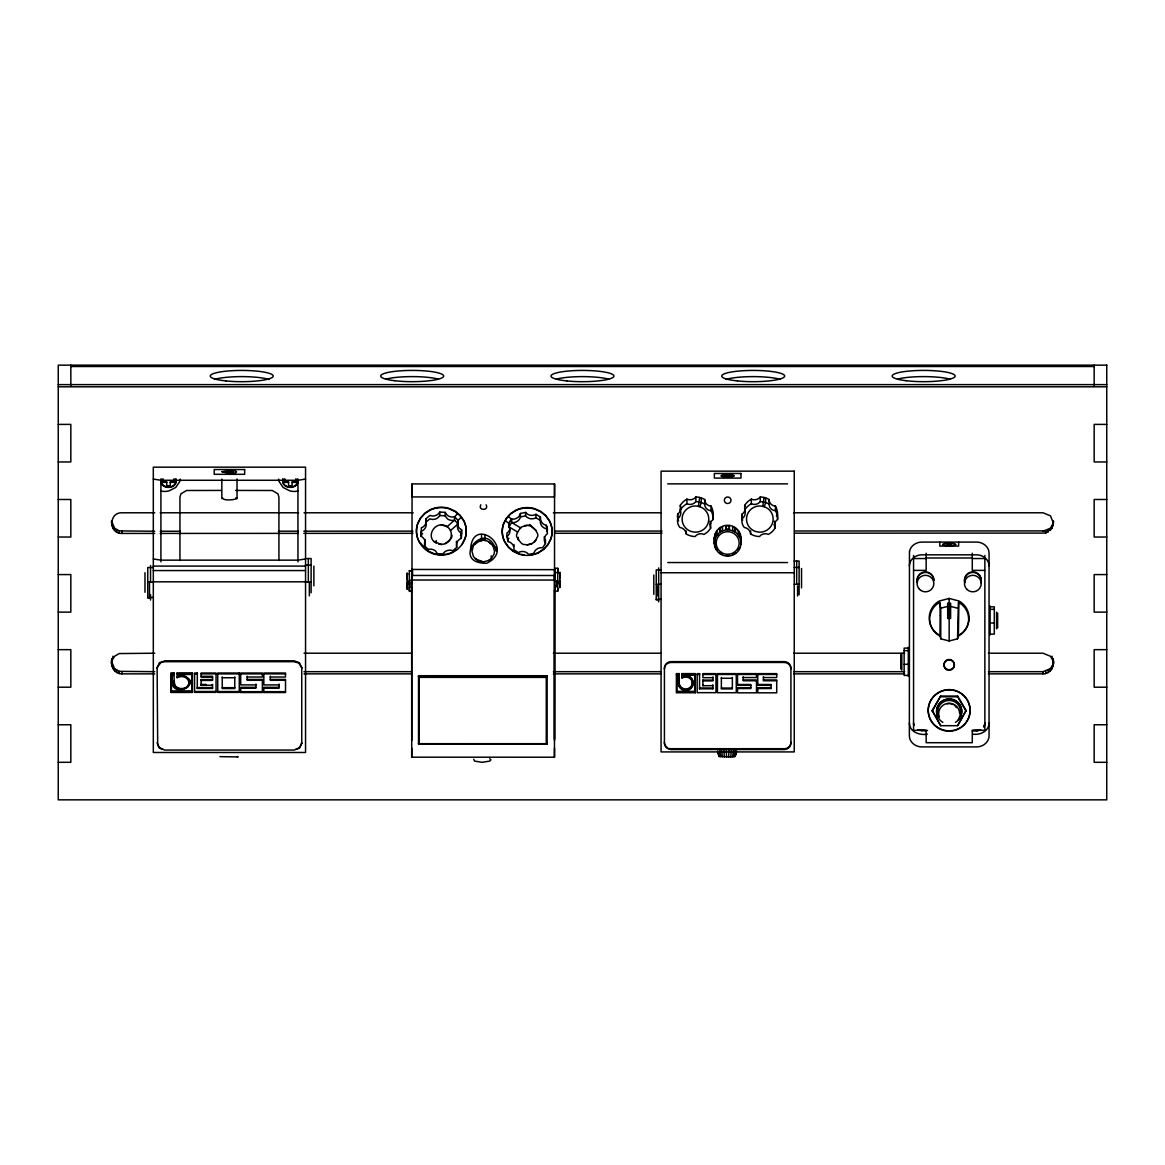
<?xml version="1.0" encoding="UTF-8"?>
<svg xmlns="http://www.w3.org/2000/svg" width="1165" height="1165" viewBox="0 0 1165 1165"><rect width="100%" height="100%" fill="white"/><g stroke="black" fill="none" stroke-linecap="round" stroke-linejoin="round"><path stroke-width="1.5" d="M171.473 691.034L191.744 691.034L191.744 691.879L171.459 691.879L171.473 673.588L173.046 673.588L173.046 674.448L171.473 674.448M170.804 691.602L192.4 691.602L192.4 692.447L170.804 692.447L170.804 673.021L174.08 673.021L174.08 673.865L170.804 673.88M189.109 682.792L188.002 679.544L185.148 677.215L181.318 676.414L177.109 677.666L177.546 676.515M177.095 673.021L177.095 673.865L192.4 673.88L192.4 673.021L177.095 673.021L177.109 677.666M183.502 675.889L179.119 675.977L179.119 675.118C210.909 680.549 164.454 705.99 173.046 673.588M179.119 673.588L179.119 674.448L191.744 674.448L191.744 673.588L179.119 673.588L179.119 675.977M411.813 587.189L411.813 591.325L409.337 591.325L409.337 588.107M409.323 570.69L411.828 571.389L409.323 570.69L409.323 584.408M411.696 585.092L411.696 581.728M411.973 580.024L412.075 483.926L554.555 483.956L554.467 757.206L411.711 757.192L411.711 575.466L554.467 575.495L554.467 580.942M412.57 574.622L412.585 569.088M481.524 538.973L481.524 540.72L481.553 534.531M484.917 538.973L484.917 540.72L484.946 534.531M554.555 590.611L554.525 738.96M554.496 570.734L554.511 740.634M555.254 581.087L555.254 570.734M557.744 584.014L557.744 572.597L555.254 572.597L555.268 568.287L557.758 568.287L557.758 571.84M559.87 587.728L559.87 572.947L559.855 574.432M676.967 692.185L676.967 691.369L694.704 691.369L694.704 692.185L676.967 692.185L676.967 674.186L678.35 674.186L678.35 683.564A7.398 7.165 0 0 0 686.564 690.525A7.398 7.165 0 0 0 693 681.991A7.398 7.165 0 0 0 683.666 676.53L683.666 675.7A7.398 7.165 0 0 1 692.84 680.549A7.398 7.165 0 0 1 687.831 689.447M676.967 674.186L676.967 675.016L678.35 674.186M695.272 691.923L695.272 692.753L676.384 692.753L676.384 673.632L679.253 673.618L679.253 674.448L676.384 674.448M679.253 673.618L679.268 681.875A6.655 6.451 0 0 0 685.894 689.84A6.655 6.451 0 0 0 692.126 681.583A6.655 6.451 0 0 0 682.282 677.884L682.282 677.069M681.889 673.618L681.889 674.448L695.272 674.448L695.272 673.632L681.889 673.618L681.904 678.19M683.666 674.186L683.666 675.016L694.704 675.016L694.704 674.186L683.666 674.186L683.666 676.515M197.293 688.442L197.293 687.598L212.511 687.598L212.511 688.442L197.293 688.442L197.307 673.021L194.555 673.021L194.555 692.36L216.049 692.36L216.049 673.021L201.123 673.021L201.123 677.156L212.54 677.156M407.211 586.286L407.211 589.199L407.211 583.825M407.211 575.83L407.211 572.918L407.226 578.277M409.323 574.724L409.337 573.413M411.813 590.568L411.813 591.995L411.813 590.349M555.268 589.592L555.268 591.587L555.254 590.509M555.254 585.791L555.268 591.121L557.744 591.121L557.758 588.252M557.744 573.326L557.758 568.287M559.87 587.116L559.87 584.888M559.87 572.204L559.87 576.893M699.553 688.806L699.553 687.976L712.864 687.976L712.864 688.806L699.553 688.806L699.568 673.632L697.165 673.632L697.165 692.665L715.965 692.665L715.965 673.632L702.903 673.632L702.903 677.681L712.893 677.681M411.711 757.192L411.74 748.003M418.526 675.715L418.526 676.705L547.099 676.719L547.113 675.729L418.526 675.715L418.526 744.056L547.113 744.071L547.113 743.081M418.526 744.056L418.526 743.052M554.496 590.946L554.496 590.509M554.467 757.206L554.511 748.032M212.511 688.442L212.452 684.379L212.452 685.238L201.094 685.311L201.123 679.574L212.54 679.574M412.075 483.926L412.002 496.931L554.482 496.96L554.555 483.956M428.094 549.458L424.57 545.701A7.325 7.208 0.3 0 0 423.317 537.968L421.089 536.25L421.395 527.76A7.806 7.674 0.3 0 0 423.827 526.303L424.482 525.633A7.325 7.208 0.3 0 0 425.968 518.745L429.9 515.381A7.951 7.835 0.3 0 0 438.025 514.202L439.817 512.076L445.117 512.352L447.345 515.294A7.951 7.835 0.3 0 0 454.583 516.678L458.122 520.449A7.325 7.208 0.3 0 0 459.374 528.182L461.602 529.886L461.296 538.376A7.806 7.674 0.3 0 0 458.864 539.846L458.209 540.502A7.325 7.208 0.3 0 0 456.724 547.404L452.792 550.768A7.951 7.835 0.3 0 0 444.666 551.933L442.875 554.074L437.574 553.797L435.346 550.856A7.951 7.835 0.3 0 0 428.108 549.472M424.57 545.701L424.584 542.249M421.089 536.25L421.381 531.225A7.806 7.674 0.3 0 0 423.798 529.755L424.468 529.099A7.325 7.208 0.3 0 0 425.939 522.197L425.953 518.745M436.278 540.545L436.263 543.167C424.701 537.08 435.273 519.838 446.413 526.289C452.981 529.769 453.098 539.613 446.413 543.167C440.05 546.181 454.656 538.842 451.496 534.808M438.71 544.142L441.331 544.463L434.152 541.492M425.924 522.197L429.885 518.833A7.951 7.835 0.3 0 0 438.011 517.668L439.802 515.527L439.817 512.076M441.331 524.993L446.413 526.289M461.588 533.352L459.345 531.633A7.325 7.208 0.3 0 1 458.093 523.9L454.568 520.143A7.951 7.835 0.3 0 1 447.331 518.745L445.088 515.804L445.117 512.352M456.738 547.404L456.753 543.938A7.325 7.208 0.3 0 1 456.432 541.23M457.932 513.488L454.583 516.692L454.568 520.143L446.952 526.828M461.325 517.071L458.122 520.449L458.107 523.9L450.418 530.643M461.296 538.376L461.602 529.886M475.247 543.647C470.019 549.181 482.121 536.118 486.14 540.88C487.64 539.512 502.77 554.54 488.863 541.958M475.247 558.821L483.227 561.967L477.592 560.525L473.456 556.608L471.956 551.234L473.456 545.715M480.3 540.72L483.227 540.356M491.193 558.661L488.863 560.525L491.193 558.821L494.106 554.016L494.499 551.089L492.984 545.715M491.193 558.821L491.208 555.822M496.334 551.249C486.475 516.11 448.656 563.452 486.621 563.292C517.493 548.73 471.781 513.852 470.573 550.04M505.159 520.566L508.857 523.318L508.843 526.784A7.325 7.208 0.3 0 1 508.275 535.347L506.892 536.614L507.984 541.55A7.849 7.733 0.3 0 1 511.377 543.21L512.047 543.851A7.34 7.223 0.3 0 1 513.925 549.822L518.352 552.574A7.951 7.82 0.3 0 1 527.352 553.113L528.677 554.424L533.861 553.39A7.412 7.296 0.3 0 1 535.609 550.171L536.293 549.531A7.937 7.806 0.3 0 1 542.541 547.768L545.453 543.531A7.325 7.208 0.3 0 1 546.006 534.968L547.39 533.701L546.327 525.299A7.849 7.733 0.3 0 1 542.934 523.653L541.667 522.269A7.31 7.194 0.3 0 1 540.4 517.042L535.958 514.275A7.951 7.82 0.3 0 1 526.959 513.75L525.633 512.425L520.435 513.459A7.412 7.296 0.3 0 1 518.702 516.678L518.017 517.333A7.937 7.806 0.3 0 1 511.755 519.095L508.857 523.318M506.892 536.614L506.906 533.162L508.304 531.895A7.325 7.208 0.3 0 0 509.906 528.604M507.911 516.517L511.755 519.095L511.741 522.561L508.843 526.784L517.595 532.056M507.984 541.55L507.998 538.099A7.849 7.733 0.3 0 1 508.916 538.361M518.367 537.356L518.352 539.992C515.425 533.847 520.988 545.584 524.512 544.492C529.347 545.832 535.623 542.817 536.949 537.516C542.788 532.085 517.974 516.212 535.944 530.177M519.969 528.313C524.949 523.871 513.386 534.109 517.333 537.648M520.566 527.876L511.741 522.561A7.937 7.806 0.3 0 0 518.003 520.784L518.673 520.143A7.412 7.296 0.3 0 0 520.42 516.91L520.435 513.459M524.512 525.677L527.148 525.342L522.066 526.784M546.312 528.764A7.849 7.733 0.3 0 1 542.919 527.104L542.235 526.449A7.34 7.223 0.3 0 1 540.371 520.493L535.944 517.741A7.951 7.82 0.3 0 1 526.944 517.202L525.604 515.877L525.633 512.425M527.148 544.827L532.216 543.531M534.327 541.987L535.944 539.846M535.944 517.741L535.958 514.275M540.385 520.493L540.4 517.042M545.453 543.531L545.468 540.079M712.805 685.646L702.874 685.734L702.903 680.083L712.893 680.083M958.387 635.974L958.897 635.755A19.485 19.193 0 0 0 958.897 602.523L958.387 635.974L957.543 638.828L949.155 640.968L940.767 638.828L939.937 635.974L940.126 615.586M407.211 574.389L407.211 587.713M557.744 571.593L557.758 573.02M717.611 751.294L719.053 756.435L728.635 756.915L728.97 750.391M909.37 565.884C909.355 559.404 915.821 554.671 921.952 554.831L976.474 554.831C982.605 554.671 989.07 559.404 989.056 565.884M984.862 722.999L984.221 726.29M984.774 724.441L984.862 723.349M989.056 723.115C989.012 731.198 979.954 735.363 972.833 734.154M157.115 668.244L159.343 662.754L164.731 660.846L294.133 660.846L299.522 662.754L301.75 668.244M301.75 742.673L299.522 748.148L294.133 750.056L164.731 750.056L159.343 748.148L157.115 742.673M728.635 756.915L730.688 756.857L731.445 750.333M174.109 680.564L174.998 686.36L179.701 689.316M189.968 681.933L187.623 687.132L181.682 689.491M154.727 533.424L122.005 533.439C108.549 534.036 108.549 512.192 122.005 512.789L154.756 512.789M111.52 663.54L111.869 658.691C110.02 665.579 114.083 674.025 122.005 673.865L154.756 673.865M1053.131 525.794L1053.48 520.93L1052.082 528.284L1045.719 533.089L794.778 533.177M1053.131 666.22L1053.131 658.691C1054.98 665.579 1050.917 674.025 1042.995 673.865L988.401 673.865M495.911 550.04L496.363 546.807M957.543 638.828L958.387 602.32M161.163 478.728C157.887 490.247 179.148 490.305 175.871 478.728M282.993 478.728C279.717 490.305 300.978 490.247 297.701 478.728M282.731 481.058L282.993 479.325M297.963 480.461C297.759 488.266 285.207 489.431 282.993 482.179M730.688 756.857L732.479 756.769L733.63 750.231M732.479 756.769L733.906 756.653L735.363 750.085M301.677 743.518L300.177 746.649M733.906 756.653L734.882 756.522L736.134 751.571M734.882 756.522L736.513 751.221M735.319 756.362L736.644 751.396M698.374 506.396L699.699 497.484A17.737 17.475 0 0 0 695.869 496.989A7.34 7.238 0 0 1 686.942 499.13A17.737 17.475 0 0 0 680.302 505.377A7.34 7.238 0 0 1 677.724 514.056L677.724 518.687A10.5 10.339 0 0 0 679.909 527.468A7.398 7.281 0 0 1 686.258 534.007A17.737 17.475 0 0 0 695.068 536.541A7.34 7.238 0 0 1 703.995 534.4A17.737 17.475 0 0 0 710.635 528.153A7.34 7.238 0 0 1 713.213 519.474L713.213 514.843A17.737 17.475 0 0 0 711.029 506.061A6.524 6.422 0 0 1 704.679 499.523A17.737 17.475 0 0 0 701.913 498.169L699.699 497.484M762.769 506.396L764.094 497.484A17.737 17.475 0 0 0 760.264 496.989A7.34 7.238 0 0 1 751.338 499.13A17.737 17.475 0 0 0 744.697 505.377L744.697 510.008A7.34 7.238 0 0 1 742.12 518.687A10.5 10.339 0 0 0 744.304 527.468A7.398 7.281 0 0 1 750.653 534.007A17.737 17.475 0 0 0 759.463 536.541A7.34 7.238 0 0 1 768.39 534.4A17.737 17.475 0 0 0 775.031 528.153A7.34 7.238 0 0 1 777.594 519.474L777.594 514.843A17.737 17.475 0 0 0 775.424 506.061A6.524 6.422 0 0 1 769.075 499.523A17.737 17.475 0 0 0 766.308 498.169L764.094 497.484M699.859 506.702L696.452 506.003A13.31 13.106 0 0 0 691.078 531.458L694.486 532.143A13.31 13.106 0 0 0 699.859 506.702L701.286 502.566L701.286 497.95M764.24 506.702L760.847 506.003A13.31 13.106 0 0 0 755.473 531.458L758.881 532.143A13.31 13.106 0 0 0 764.24 506.702L765.667 502.566L765.667 497.95M984.25 726.13L984.571 725.023M305.55 479.077L297.934 480.271L160.916 480.271L153.314 479.077M305.55 558.952L297.934 560.147L160.916 560.147L153.314 558.952M111.869 660.875L114.578 656.245L119.281 653.565L154.756 653.216M1042.995 531.255L1050.422 528.226L1053.131 523.595M988.401 671.681L1042.995 671.681L1050.422 668.666L1053.131 664.035M188.905 683.651C186.808 690.845 174.357 689.942 173.891 682.253M237.034 478.961L237.034 498.489C233.83 500.295 222.704 500.688 222.631 498.023M175.871 482.179C173.658 489.431 161.105 488.266 160.901 480.461M473.689 759.26L474.563 761.095L482.15 762.303L489.737 761.095L490.916 759.886L489.751 758.677M462.156 544.011L465.01 538.434A23.358 23.009 0.3 0 0 463.641 520.333L460 515.192L455.078 511.144L449.239 508.435A25.703 25.324 0.3 0 0 430.205 509.717L424.817 513.183L420.55 517.872L417.711 523.434A23.358 23.009 0.3 0 0 419.065 541.55L426.405 549.72M983.726 727.149L984.221 725.926M715.412 533.861L717.058 531.022L717.058 534.487L715.412 537.342L715.412 533.861L718.295 535.492M733.935 531.284L735.596 528.444L732.698 526.813L732.698 530.279L735.596 531.91L735.596 528.444M738.348 550.23L739.993 547.375M932.204 710.519L940.679 696.058L957.63 696.058L966.105 710.519L957.63 725.693L940.679 725.693L932.204 710.519L940.679 725.693M932.204 711.247L940.679 696.058M966.105 710.519L957.63 725.693M508.857 522.91L510.794 520.1M480.825 504.794C477.534 510.867 489.402 510.867 486.125 504.809M546.676 530.832L547.419 530.25L546.327 525.299M298.764 747.857L299.522 747.289M185.468 688.544C189.677 686.593 190.39 680.214 186.75 677.375M456.549 549.56L452.501 552.152A25.703 25.324 0.3 0 1 447.928 553.826M538.317 552.516L543.706 549.035L547.972 544.361L550.812 538.798A23.358 23.009 0.3 0 0 549.458 520.682L545.817 515.556L540.895 511.493L535.041 508.785A25.703 25.324 0.3 0 0 516.008 510.066L510.62 513.547L506.367 518.221L503.513 523.784A23.358 23.009 0.3 0 0 504.882 541.9L508.522 547.026L513.43 551.089L519.284 553.797M538.317 552.924L543.706 549.443L547.972 544.769L550.812 539.206A23.358 23.009 0.3 0 0 549.458 521.09L545.803 515.964L540.895 511.901L535.041 509.192A25.703 25.324 0.3 0 0 516.008 510.474L510.62 513.954L506.367 518.629L503.513 524.206A23.358 23.009 0.3 0 0 504.882 542.308L508.522 547.434L513.43 551.496L519.284 554.205A25.703 25.324 0.3 0 0 538.317 552.924M719.635 528.517L722.504 526.857L722.504 530.337L719.635 531.983L719.635 528.517L721.31 531.342M732.945 554.438L735.829 552.793M980.668 729.843L977.566 730.775M297.934 748.338L296.099 748.993M940.767 638.828L940.767 608.188L939.412 602.523A19.485 19.193 0 0 0 939.412 635.755L939.937 635.974M940.767 608.188L949.155 606.048L957.543 608.188M958.591 635.245L959.115 635.042A19.922 19.616 0 0 0 959.115 601.053L949.155 598.431L939.194 601.053A19.922 19.616 0 0 0 939.194 635.042L939.718 635.245M488.863 560.365L483.227 561.967M718.936 756.274L720.349 755.983M219.952 756.653L238.184 756.915L237.296 756.595M520.42 516.91L525.604 515.877M183.881 689.083C179.235 690.364 173.308 687.452 173.046 682.282M441.331 544.463L443.967 543.997M976.343 730.834L979.75 730.033L972.28 730.834M205.957 684.438L201.094 684.467L201.094 685.311M726.013 525.954L729.334 525.939L729.363 529.216L726.028 529.245L726.013 525.954L726.013 529.434L729.334 529.42L729.334 525.939M726.13 555.428L729.465 555.414M70.832 366.509L1094.168 366.509M58.25 384.625L1106.75 384.625M58.25 386.809L1106.75 386.809M58.25 424.395L70.832 424.395L70.832 461.952L58.25 461.952M1106.75 424.395L1094.168 424.395L1094.168 461.952L1106.75 461.952M162.94 481.786L166.741 481.786L166.741 485.718L170.25 485.718L170.25 481.786L174.051 481.786M284.77 481.786L288.57 481.786L288.57 485.718L292.065 485.718L292.065 481.786L295.881 481.786M166.741 482.383L162.94 482.383L162.94 478.728M170.25 482.383L174.051 482.383L174.051 478.728M288.57 482.383L284.77 482.383L284.77 478.728M292.065 482.383L295.881 482.383L295.881 478.728M667.749 483.868L787.584 483.868M221.408 490.436L186.56 490.494L180.954 493.771L179.934 497.091L179.934 560.452M235.665 490.436L272.304 490.494L277.911 493.771L278.93 497.091L278.93 560.452M58.25 499.494L70.832 499.494L70.832 537.036L58.25 537.036M1106.75 499.494L1094.168 499.494L1094.168 537.036L1106.75 537.036M160.217 512.789L298.56 512.789M304.021 512.789L413.226 512.789M553.375 512.789L660.773 512.789M793.642 512.789L1042.995 512.789L1050.422 515.818L1053.48 523.114M111.52 523.114L111.52 520.93L114.578 528.226L119.281 530.905L154.727 531.24M160.188 531.24L180.182 531.24M278.377 531.196L298.371 531.182M303.832 531.182L412.934 531.138M554.758 531.094L662.04 531.051M794.778 530.992L1045.719 530.905L1045.719 533.089M160.188 533.424L298.371 533.366M303.832 533.366L412.934 533.322M554.758 533.279L662.04 533.235M926.146 557.991L972.28 557.991M913.564 558.53L926.146 558.53M972.28 558.53L984.862 558.53M794.239 561.049L799.103 561.049L799.103 594.747M667.749 562.549L787.584 562.549M305.55 565.083L311.113 565.083M153.314 566.103L305.55 566.103M794.239 567.442L799.103 567.442M153.314 567.544L147.751 567.544L147.751 598.024L150.533 598.024M661.079 569.889L656.23 569.889L656.23 599.931L658.662 599.931M913.564 570.384L926.146 570.384L926.146 553.215M984.862 570.384L972.28 570.384L972.28 553.215M153.314 570.559L305.55 570.559M661.079 572.743L794.239 572.743M58.25 574.578L70.832 574.578L70.832 612.12L58.25 612.12M1106.75 574.578L1094.168 574.578L1094.168 612.12L1106.75 612.12M411.682 580.024L554.453 580.053M153.314 581.816L305.55 581.816M147.751 582.209L153.314 582.209M305.55 582.209L311.113 582.209M656.23 584.291L661.079 584.291M794.239 584.291L799.103 584.291M411.828 570.734L411.813 569.088L411.798 580.316L409.323 580.316L409.323 590.626L411.813 590.626M147.751 597.441L153.314 597.441M656.23 599.32L661.079 599.32M990.104 606.819L994.298 606.819L994.298 634.124L990.104 634.124M990.104 609.339L994.298 609.339M990.104 622.998L994.298 622.998M908.321 648.119L904.127 648.119L904.127 675.423L908.321 675.423M58.25 649.662L70.832 649.662L70.832 687.204L58.25 687.204M1106.75 649.662L1094.168 649.662L1094.168 687.204L1106.75 687.204M904.127 650.653L908.321 650.653M304.021 653.216L411.405 653.216M553.375 653.216L660.773 653.216M793.642 653.216L904.666 653.216M988.401 653.216L1042.995 653.216L1050.422 656.245L1053.131 660.875M904.127 664.298L908.321 664.298M111.52 661.356L114.578 668.666L119.281 671.331L154.756 671.681M304.021 671.681L411.405 671.681M553.375 671.681L660.773 671.681M793.642 671.681L904.666 671.681M194.555 673.88L197.307 673.88L197.307 673.021M201.123 673.88L216.049 673.88M217.739 673.88L239.276 673.88M240.704 673.88L262.387 673.88M263.829 673.88L285.512 673.88M304.021 673.865L411.405 673.865M553.375 673.865L660.773 673.865M793.642 673.865L904.666 673.865M697.165 674.462L699.568 674.462L699.568 673.632M702.903 674.462L715.965 674.462M717.436 674.462L736.28 674.462M737.518 674.462L756.493 674.462M757.745 674.462L776.72 674.462M201.123 676.297L212.54 676.297L212.54 680.418L201.123 680.418L201.123 679.574M247.169 677.011L262.387 677.011L262.387 673.021L240.704 673.021L240.704 684.904L255.921 684.904M270.295 677.011L285.512 677.011L285.512 673.021L263.829 673.021L263.829 684.904L279.061 684.904M743.168 677.549L756.493 677.549L756.493 673.632L737.518 673.632L737.518 685.311L750.843 685.311M763.41 677.549L776.72 677.549L776.72 673.632L757.745 673.632L757.745 685.311L771.07 685.311M222.238 677.753L234.777 677.753M721.368 678.263L732.348 678.263M247.169 679.428L262.387 679.428L262.387 692.52L240.704 692.52L240.704 687.321L255.921 687.321M270.295 679.428L285.512 679.428L285.512 692.52L263.829 692.52L263.829 687.321L279.061 687.321M743.168 679.938L756.493 679.938L756.493 692.826L737.518 692.826L737.518 687.714L750.843 687.714M763.41 679.938L776.72 679.938L776.72 692.826L757.745 692.826L757.745 687.714L771.07 687.714M262.387 680.287L247.169 680.287L247.169 676.166M285.512 680.287L270.295 680.287L270.295 676.166M756.493 680.768L743.168 680.768L743.168 676.719M776.72 680.768L763.41 680.768L763.41 676.719M737.518 684.496L750.843 684.496L750.843 688.544L737.518 688.544M757.745 684.496L771.07 684.496L771.07 688.544L757.745 688.544M222.238 687.685L234.777 687.685M721.368 688.064L732.348 688.064M240.704 688.18L255.921 688.18L255.921 684.044M263.829 688.18L279.061 688.18L279.061 684.044M194.555 691.5L216.049 691.5M217.739 691.559L239.276 691.559M240.704 691.675L262.387 691.675M263.829 691.675L285.512 691.675M940.679 696.787L957.63 696.787L966.105 711.247M58.25 724.761L70.832 724.761L70.832 762.303L58.25 762.303M1106.75 724.761L1094.168 724.761L1094.168 762.303L1106.75 762.303M927.515 730.47L919.724 730.353M972.717 730.47L976.343 730.615M917.758 729.843L926.146 730.834M927.398 734.154C919.899 735.61 909.457 732.042 909.37 723.115M412.002 569.452L554.482 569.656M439.802 515.527L445.088 515.804M920.86 730.411L922.083 730.834M733.368 755.939L735.217 756.216M527.148 525.342L529.769 525.823M162.765 748.993L160.916 748.338M918.675 730.033L919.782 730.222M235.796 497.892L237.034 498.489M183.298 675.744L185.555 676.574M427.628 550.739L433.482 553.448A25.703 25.324 0.3 0 0 446.355 554.176M719.606 552.865L722.504 554.496M421.104 532.798L422.677 533.847M185.148 676.355L189.618 680.899M160.1 747.857L158.134 745.935M717.072 550.331L715.383 547.492L715.383 544.026M157.697 745.178L157.115 667.385L160.916 662.565L164.731 661.691L294.133 661.691L298.764 663.045L301.677 667.385M717.742 751.469L719.053 756.435M718.543 752.779L719.373 756.129M718.514 751.643L719.722 756.58M913.651 724.077L913.855 725.023M913.637 724.382L913.855 725.387M719.548 750.158L720.887 756.711M721.485 750.275L722.489 756.813M175.871 479.325L176.133 481.058M723.815 750.362L724.397 756.886M913.564 722.999L913.651 724.441M939.937 602.32L940.126 615.033M726.363 750.406L726.494 756.915M712.805 684.816L712.864 688.806M174.08 673.021L174.109 681.409M559.855 582.427L559.855 585.98M557.744 591.121L557.744 580.971M556.579 582.85C556.564 574.199 556.579 593.189 556.564 584.568M411.711 575.466L411.711 582.733M411.696 585.98L411.74 740.62M1094.168 365.155L1094.168 385.571M1053.48 661.356L1053.48 663.54M1052.082 526.099L1052.082 528.284M1052.082 656.201L1052.082 658.385M1052.082 666.526L1052.082 668.71M1050.422 528.226L1050.422 530.41M1050.422 668.666L1050.422 670.851M1048.238 529.871L1048.238 532.056M1048.238 670.297L1048.238 672.482M1045.719 671.331L1045.719 673.516M1042.995 671.681L1042.995 673.865M997.648 613.169L997.648 627.775M996.599 612.12L996.599 628.823M990.104 606.004L990.104 634.94M984.862 555.443L984.862 730.309L972.28 730.309L972.28 742.702L926.146 742.702L926.146 730.309L913.564 730.309L913.564 555.443M958.649 542.089L958.649 546.094L939.776 546.094L939.776 542.089M957.63 696.058L957.63 696.787M949.155 598.431L949.155 640.968M908.321 647.303L908.321 676.253M901.827 653.419L901.827 670.137M900.778 654.468L900.778 669.074M801.535 568.476L801.535 587.888M797.574 585.937L797.574 596.029M796.671 561.02L796.671 584.291M775.424 506.061L775.424 510.678A17.737 17.475 0 0 1 777.594 519.474M774.477 521.163A7.34 7.238 0 0 0 775.031 523.522L775.031 528.153M769.075 499.523L769.075 504.154A6.524 6.422 0 0 0 775.424 510.678M760.264 496.989L760.264 501.605A7.34 7.238 0 0 1 751.338 503.761A17.737 17.475 0 0 0 744.697 510.008M751.338 499.13L751.338 503.761M750.653 530.934L750.653 534.007M744.959 510.168A7.34 7.238 0 0 1 742.12 514.056L742.12 518.687M732.348 677.447L732.348 688.894L721.368 688.894L721.368 677.447M712.893 676.85L712.893 680.899L702.903 680.899L702.903 680.083M711.029 506.061L711.029 510.678A17.737 17.475 0 0 1 713.213 519.474M710.082 521.163A7.34 7.238 0 0 0 710.635 523.522L710.635 528.153M704.679 499.523L704.679 504.154A6.524 6.422 0 0 0 711.029 510.678M702.874 684.904L702.874 685.734M695.869 496.989L695.869 501.605A7.34 7.238 0 0 1 686.942 503.761A17.737 17.475 0 0 0 680.302 510.008A7.34 7.238 0 0 1 677.724 518.687M695.272 673.632L695.272 692.753M694.704 674.186L694.704 692.185M686.942 499.13L686.942 503.761M686.258 530.934L686.258 534.007M680.302 505.377L680.302 510.008M658.662 567.908L658.662 601.912M657.759 585.864L657.759 595.97M653.798 575L653.798 594.296M559.87 576.296L559.87 578.568M559.855 580.738L559.855 583.024M547.113 675.729L547.113 744.071M409.585 584.597C409.585 574.345 409.585 595.344 409.585 585.092M407.226 577.694L407.226 579.966M407.211 582.136L407.211 584.408M313.88 566.103L313.88 585.806M311.113 592.781L311.113 558.545L305.55 558.545L305.55 752.488L153.314 752.488L153.314 467.165L305.55 467.165L305.55 557.715M309.351 582.384L309.351 595.854M308.332 558.53L308.332 582.209M301.75 667.385L301.75 743.518M297.934 480.271L297.963 561.85M234.777 676.894L234.777 688.53L222.238 688.53L222.238 676.894M221.831 479.092L221.831 498.62M192.4 673.021L192.4 692.447M191.744 673.588L191.744 691.879M160.916 480.271L160.901 561.85M150.533 565.52L150.533 582.209M150.533 594.587L150.533 600.048M149.499 582.354L149.499 595.839M144.984 572.714L144.984 592.315M122.005 531.255L122.005 533.439M122.005 671.681L122.005 673.865M119.281 530.905L119.281 533.089M119.281 671.331L119.281 673.516M116.762 529.871L116.762 532.056M116.762 670.297L116.762 672.482M114.578 528.226L114.578 530.41M114.578 668.666L114.578 670.851M112.918 526.099L112.918 528.284M112.918 656.201L112.918 658.385M112.918 666.526L112.918 668.71M111.869 523.595L111.869 525.794M111.869 664.035L111.869 666.22M70.832 365.155L70.832 385.571M684.001 689.534A7.398 7.165 0 0 1 678.35 682.734M760.264 501.605A17.737 17.475 0 0 1 764.094 502.115L766.308 502.799A17.737 17.475 0 0 1 769.075 504.154M775.031 523.522A17.737 17.475 0 0 1 774.157 524.789M695.869 501.605A17.737 17.475 0 0 1 699.699 502.115L701.913 502.799A17.737 17.475 0 0 1 704.679 504.154M727.659 503.542A3.335 3.277 0 0 1 724.645 498.882A3.335 3.277 0 0 1 730.222 498.154A3.335 3.277 0 0 1 728.533 503.426M669.351 748.483A6.655 6.451 0 0 0 671.069 748.702L784.263 748.702A6.655 6.451 0 0 0 785.982 748.483M667.749 747.843A6.655 6.451 0 0 1 664.414 742.251M683.87 676.384A6.655 6.451 0 0 1 692.36 681.86A6.655 6.451 0 0 1 685.311 688.996A6.655 6.451 0 0 1 679.268 681.044M664.414 668.914A6.655 6.451 0 0 1 671.069 662.463L784.263 662.463A6.655 6.451 0 0 1 790.918 668.914M710.635 523.522A17.737 17.475 0 0 1 710.213 524.177M712.558 515.352A7.34 7.238 0 0 1 713.213 514.843M742.673 520.187A10.5 10.339 0 0 1 742.12 514.056M744.697 505.377A7.34 7.238 0 0 1 744.974 506.149M678.613 520.901A10.5 10.339 0 0 1 677.724 514.056M790.918 742.251A6.655 6.451 0 0 1 786.812 748.207M714.465 540.152A13.31 13.121 0 0 1 727.601 525.255A13.31 13.121 0 0 1 740.882 540.021M776.356 515.92A7.34 7.238 0 0 1 777.594 514.843M917.365 582.791A8.388 8.257 0 0 1 924.369 572.466A8.388 8.257 0 0 1 933.849 580.651M964.751 582.791A8.388 8.257 0 0 1 972.848 572.394A8.388 8.257 0 0 1 980.959 582.791M917.365 582.267A8.388 8.257 0 0 1 924.369 571.942A8.388 8.257 0 0 1 933.849 580.126M964.751 582.267A8.388 8.257 0 0 1 972.848 571.869A8.388 8.257 0 0 1 980.959 582.267M939.034 716.286A10.485 10.325 0 0 1 947.786 703.369A10.485 10.325 0 0 1 959.64 713.606M942.864 722.344A12.582 12.393 0 0 1 939.514 703.645A12.582 12.393 0 0 1 958.795 703.645A12.582 12.393 0 0 1 955.446 722.344M939.179 717.465A11.519 11.344 0 0 1 949.155 700.442A11.519 11.344 0 0 1 959.144 717.465M946.985 703.806A8.388 8.257 0 0 1 953.349 704.636M955.096 705.946A8.388 8.257 0 0 1 956.421 707.665M954.572 730.12A20.912 20.606 0 0 1 928.461 707.242A20.912 20.606 0 0 1 960.149 692.694A20.912 20.606 0 0 1 961.154 727.106M959.611 728.067A20.912 20.606 0 0 1 956.305 729.581M938.262 717.436A12.582 12.393 0 0 1 941.946 701.097A12.582 12.393 0 0 1 958.795 703.281A12.582 12.393 0 0 1 958.052 719.999M160.901 491.033A17.606 17.344 0 0 0 168.896 490.946L175.798 487.421L179.832 481.393A12.436 12.247 0 0 0 180.327 479.077M297.963 491.033A17.606 17.344 0 0 1 289.969 490.946L283.051 487.421L279.032 481.393A12.436 12.247 0 0 1 278.537 479.077M508.872 523.318A7.325 7.208 0.3 0 1 509.673 524.978M536.832 553.157A25.703 25.324 0.3 0 1 528.939 554.962M524.061 554.831A25.703 25.324 0.3 0 1 520.842 554.234M545.453 540.079A7.325 7.208 0.3 0 1 544.303 536.628M513.969 544.536A7.34 7.223 0.3 0 1 513.94 546.356M460.437 535.317A7.806 7.674 0.3 0 1 461.311 534.924M425.21 539.584A7.325 7.208 0.3 0 1 424.599 542.249M546.836 526.507A19.033 18.742 0.3 0 1 547.419 529.842M421.686 535.725A19.033 18.742 0.3 0 1 421.104 532.39M725.955 379.426A31.455 5.621 0 0 1 780.433 379.426M897.531 379.106A31.455 5.621 0 0 1 949.839 379.106M556.346 379.12A31.455 5.621 0 0 1 608.654 379.12M214.491 379.426A31.455 5.621 0 0 1 268.984 379.426M386.066 379.106A31.455 5.621 0 0 1 438.375 379.106M909.472 551.7L909.37 735.858C909.355 742.338 915.821 747.071 921.952 746.896L976.474 746.896C982.605 747.071 989.07 742.338 989.056 735.858L989.056 553.142C989.07 546.662 982.605 541.929 976.474 542.089L921.952 542.089C916.287 541.987 910.36 545.861 909.472 551.7M417.711 523.842C413.313 536.133 421.191 550.157 433.482 553.856A25.703 25.324 0.3 0 0 452.501 552.559L457.889 549.094L462.156 544.419L464.995 538.842A23.358 23.009 0.3 0 0 463.641 520.74L460 515.6L455.078 511.551L449.239 508.843A25.703 25.324 0.3 0 0 430.205 510.124L424.817 513.59L420.55 518.279L417.711 523.842M221.976 471.694C238.461 476.762 244.024 467.806 221.976 471.694M947.189 544.361L951.31 544.463L947.189 544.361M724.484 475.611L730.994 475.801L724.484 475.611M225.792 471.752L233.233 471.942L225.792 471.752M949.155 603.004L947.684 603.193L947.684 618.44L950.625 618.44L950.625 603.193L949.155 603.004M1106.75 365.155L58.25 365.155L58.25 799.845L1106.75 799.845L1106.75 365.155M244.65 469.539L214.214 469.539L214.214 474.315L244.65 474.315L244.65 469.539M794.239 471.155L661.079 471.155L661.079 751.92L794.239 751.92L794.239 471.155M740.984 473.471L714.349 473.471L714.349 478.087L740.984 478.087L740.984 473.471M784.263 661.633L671.069 661.633A6.655 6.451 0 0 0 664.414 668.084L664.414 743.081A6.655 6.451 0 0 0 671.069 749.532L784.263 749.532A6.655 6.451 0 0 0 790.918 743.081L790.918 668.084A6.655 6.451 0 0 0 784.263 661.633M239.276 673.021L217.739 673.021L217.739 692.403L239.276 692.403L239.276 673.021M736.28 673.632L717.436 673.632L717.436 692.709L736.28 692.709L736.28 673.632M546.269 677.389L419.123 677.36L419.138 743.678L546.269 743.692L546.269 677.389M739.862 533.759L738.188 530.92L738.188 534.385L739.862 537.225L739.862 533.759M740.867 543.924L740.853 537.182L740.867 543.924M714.465 544.055L714.451 537.298L714.465 544.055M719.606 553.448A13.31 13.121 0 0 0 740.882 544.652A13.31 13.121 0 0 0 722.504 530.905A13.31 13.121 0 0 0 719.606 553.448M720.727 551.992A11.475 11.3 0 0 0 739.047 544.419A11.475 11.3 0 0 0 723.217 532.58A11.475 11.3 0 0 0 720.727 551.992M723.232 476.645A6.655 1.15 0 0 0 734.183 476.019A6.655 1.15 0 0 0 725.577 474.679A6.655 1.15 0 0 0 723.232 476.645M919.535 589.403A8.388 8.257 0 0 0 933.558 585.704A8.388 8.257 0 0 0 923.292 575.583A8.388 8.257 0 0 0 919.535 589.403M946.533 669.598A5.243 5.17 0 0 0 954.397 665.128A5.243 5.17 0 0 0 946.533 660.657A5.243 5.17 0 0 0 946.533 669.598M946.533 669.074A5.243 5.17 0 0 0 954.397 664.603A5.243 5.17 0 0 0 946.533 660.133A5.243 5.17 0 0 0 946.533 669.074M945.864 545.468A6.713 1.165 0 0 0 955.926 544.463A6.713 1.165 0 0 0 945.864 543.458A6.713 1.165 0 0 0 945.864 545.468M938.684 728.373A20.941 20.62 0 0 0 970.11 710.519A20.941 20.62 0 0 0 938.684 692.651A20.941 20.62 0 0 0 938.684 728.373M966.921 589.403A8.388 8.257 0 0 0 980.959 585.704A8.388 8.257 0 0 0 970.678 575.583A8.388 8.257 0 0 0 966.921 589.403M226.01 380.926A31.455 5.621 0 0 0 273.192 376.047A31.455 5.621 0 0 0 226.01 371.184A31.455 5.621 0 0 0 226.01 380.926M394.746 380.722A31.455 5.621 0 0 0 443.617 376.412A31.455 5.621 0 0 0 398.313 370.994A31.455 5.621 0 0 0 394.746 380.722M566.773 380.926A31.455 5.621 0 0 0 613.955 376.047A31.455 5.621 0 0 0 566.773 371.184A31.455 5.621 0 0 0 566.773 380.926M737.474 380.926A31.455 5.621 0 0 0 784.657 376.062A31.455 5.621 0 0 0 737.474 371.184A31.455 5.621 0 0 0 737.474 380.926M906.21 380.722A31.455 5.621 0 0 0 955.067 376.412A31.455 5.621 0 0 0 909.763 370.994A31.455 5.621 0 0 0 906.21 380.722"/></g></svg>
